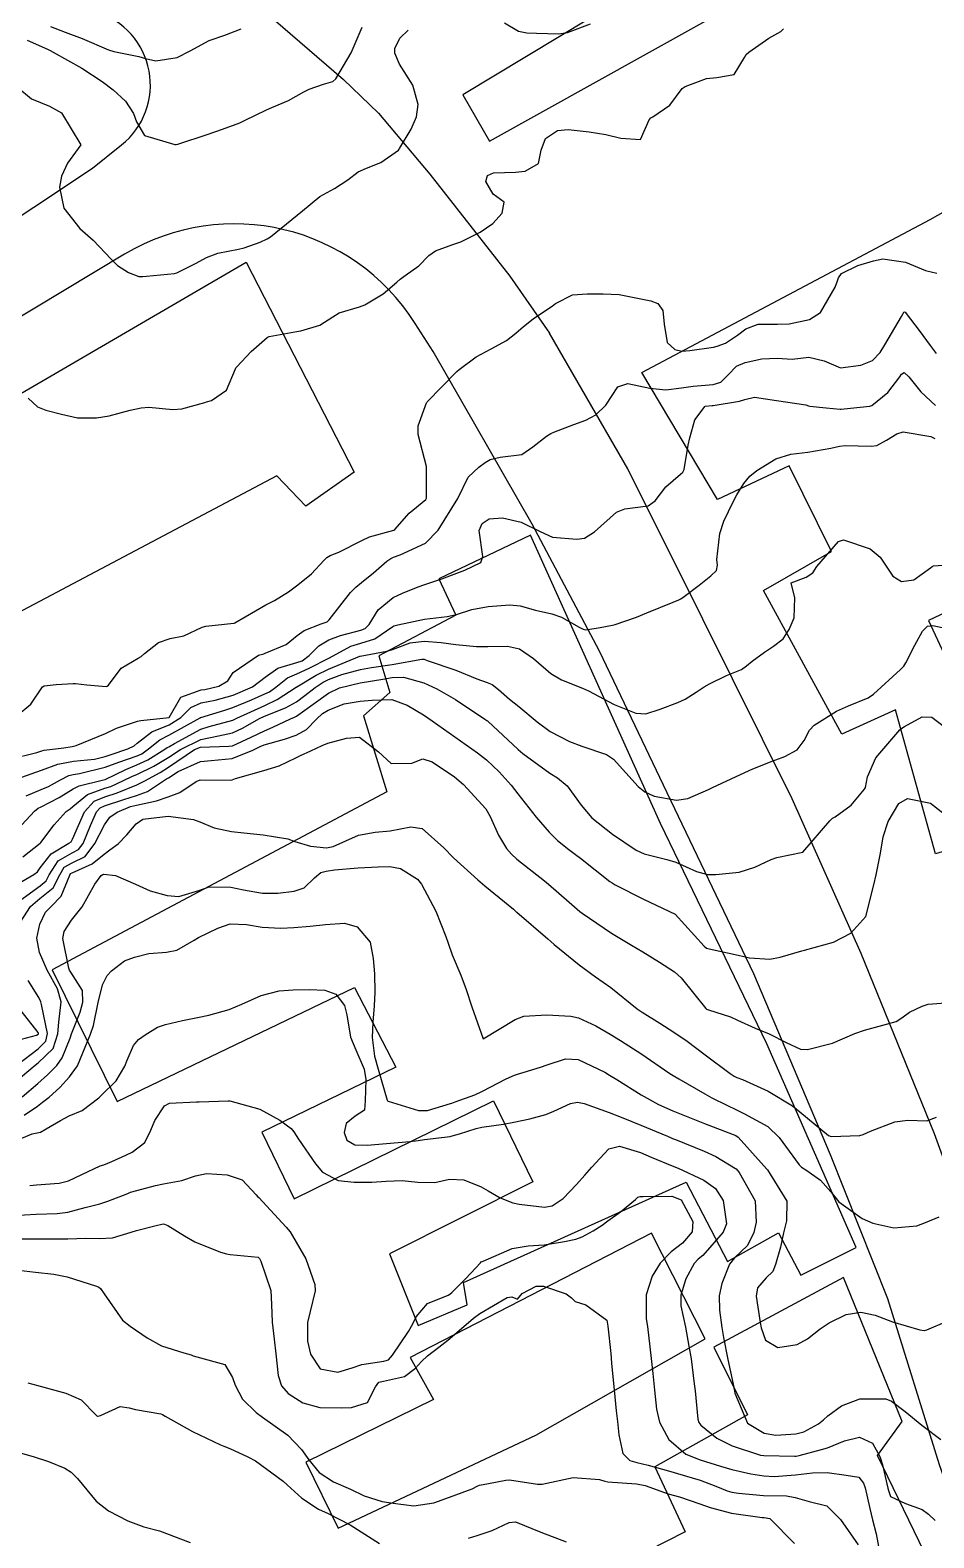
# Model space of a CAD drawing. Header units: metres. Extents: x 307586 to 320046, y 7427249 to 7434250.
# Drawn here: x 318796.5 to 318853.4, y 7429672.6 to 7429767.6 of the extents above; entities that cross this region are included whole.
import ezdxf

# ---------------------------------------------------------------- set-up
doc = ezdxf.new("R2010")
doc.units = ezdxf.units.M
doc.header["$MEASUREMENT"] = 0
for name, color, linetype in [('Curvas de Nivel 1m', 11, 'Continuous'), ('Curvas de Nivel 5m', 15, 'Continuous'), ('Edificações', 30, 'Continuous'), ('Vias Primárias', 230, 'Continuous')]:
    doc.layers.add(name, color=color, linetype=linetype)

msp = doc.modelspace()

# ---------------------------------------------------------------- linework, layer by layer
at = {"layer": 'Curvas de Nivel 1m', "flags": 128}
for points, elevation in [([(318795.689, 7429763.97), (318796.538, 7429763.254), (318797.677, 7429762.792), (318798.441, 7429762.372), (318799.653, 7429760.36), (318798.802, 7429759.202), (318798.436, 7429758.372), (318798.303, 7429757.686), (318798.574, 7429756.37), (318799.584, 7429755.076), (318800.424, 7429754.351), (318801.561, 7429753.152), (318801.969, 7429752.746), (318802.643, 7429752.324), (318803.307, 7429752.07), (318803.55, 7429752.056), (318803.784, 7429752.074), (318805.553, 7429752.252), (318805.687, 7429752.288), (318806.921, 7429752.911), (318807.568, 7429753.252), (318808.286, 7429753.539), (318809.576, 7429753.789), (318809.94, 7429753.874), (318810.94, 7429754.226), (318811.377, 7429754.43), (318811.586, 7429754.567), (318813.603, 7429756.19), (318814.699, 7429757.092), (318815.617, 7429757.609), (318816.455, 7429758.158), (318817.115, 7429758.663), (318817.634, 7429758.884), (318818.536, 7429759.234), (318819.651, 7429760.025), (318819.694, 7429760.077), (318819.721, 7429760.119), (318820.444, 7429761.334), (318820.794, 7429762.109), (318820.892, 7429762.901), (318820.55, 7429764.112), (318819.716, 7429765.447), (318819.421, 7429766.123), (318819.431, 7429766.418), (318819.732, 7429767.064), (318820.271, 7429767.582)], 784), ([(318796.269, 7429766.942), (318797.548, 7429766.383), (318797.722, 7429766.291), (318797.91, 7429766.188), (318799.705, 7429765.186), (318800.995, 7429764.347), (318801.688, 7429763.816), (318802.455, 7429763.099), (318802.972, 7429762.321), (318803.16, 7429761.81), (318803.659, 7429760.934), (318805.571, 7429760.374), (318805.654, 7429760.379), (318805.762, 7429760.397), (318807.661, 7429761.026), (318808.576, 7429761.339), (318809.668, 7429761.742), (318810, 7429761.907), (318810.641, 7429762.23), (318811.337, 7429762.565), (318811.68, 7429762.715), (318812.734, 7429763.158), (318813.695, 7429763.688), (318814.027, 7429763.858), (318814.941, 7429764.178), (318815.53, 7429764.346), (318815.706, 7429764.503), (318816.667, 7429766.156), (318817.367, 7429767.774)], 783), ([(318797.737, 7429767.806), (318798.655, 7429767.45), (318799.73, 7429767.051), (318801.403, 7429766.343), (318801.721, 7429766.236), (318803.311, 7429765.91), (318803.718, 7429765.79), (318804.367, 7429765.653), (318805.719, 7429765.86), (318806.541, 7429766.278), (318807.73, 7429766.921), (318808.714, 7429767.269), (318809.737, 7429767.668)], 782), ([(318826.327, 7429768.041), (318827.221, 7429767.511), (318827.737, 7429767.418), (318828.353, 7429767.397), (318829.736, 7429767.351), (318830.298, 7429767.433), (318831.743, 7429767.98)], 784), ([(318795.64, 7429724.404), (318796.493, 7429725.122), (318797.241, 7429726.225), (318797.339, 7429726.281), (318798.1, 7429726.371), (318799.17, 7429726.435), (318799.244, 7429726.436), (318799.32, 7429726.435), (318800.021, 7429726.348), (318801.242, 7429726.243), (318801.311, 7429726.26), (318801.384, 7429726.329), (318802.188, 7429727.386), (318803.26, 7429728.017), (318803.449, 7429728.12), (318803.662, 7429728.306), (318804.552, 7429729.019), (318805.278, 7429729.268), (318806.127, 7429729.431), (318807.288, 7429729.965), (318807.516, 7429730.032), (318809.293, 7429730.219), (318809.309, 7429730.223), (318809.342, 7429730.239), (318811.305, 7429731.38), (318811.849, 7429731.663), (318812.718, 7429732.196), (318813.054, 7429732.457), (318813.32, 7429732.633), (318814.171, 7429733.34), (318814.948, 7429734.174), (318815.143, 7429734.373), (318815.346, 7429734.488), (318815.892, 7429734.706), (318817.356, 7429735.444), (318817.838, 7429735.655), (318819.363, 7429736.083), (318819.431, 7429736.119), (318820.319, 7429737.165), (318821.382, 7429738.007), (318821.422, 7429738.099), (318821.413, 7429740.1), (318820.884, 7429742.105), (318820.886, 7429742.66), (318821.414, 7429744.1), (318821.43, 7429744.134), (318821.464, 7429744.175), (318823.335, 7429746.072), (318823.484, 7429746.212), (318824.549, 7429747.003), (318825.497, 7429747.496), (318826.451, 7429748.036), (318827.036, 7429748.501), (318827.516, 7429748.913), (318828.143, 7429749.395), (318829.033, 7429750.005), (318829.336, 7429750.201), (318829.536, 7429750.357), (318830.618, 7429750.914), (318831.543, 7429750.971), (318832.551, 7429750.972), (318833.543, 7429750.922), (318834.804, 7429750.673), (318835.539, 7429750.532), (318835.976, 7429750.362), (318836.297, 7429749.919), (318836.376, 7429749.061), (318836.566, 7429747.914), (318837.055, 7429747.463), (318837.498, 7429747.366), (318837.996, 7429747.397), (318839.5, 7429747.608), (318839.711, 7429747.667), (318840.243, 7429747.873), (318841.008, 7429748.368), (318841.517, 7429748.774), (318842.301, 7429749.068), (318843.521, 7429749.066), (318844.261, 7429749.083), (318845.526, 7429749.363), (318846.219, 7429749.8), (318847.162, 7429751.398), (318847.29, 7429751.784), (318847.354, 7429751.985), (318847.56, 7429752.256), (318848.587, 7429752.751), (318849.572, 7429753.057), (318850.16, 7429753.169), (318851.571, 7429752.973), (318852.846, 7429752.438), (318853.561, 7429752.267)], 786), ([(318795.185, 7429721.656), (318796.886, 7429722.081), (318797.191, 7429722.185), (318797.347, 7429722.223), (318798.582, 7429722.366), (318799.105, 7429722.45), (318799.194, 7429722.48), (318799.367, 7429722.53), (318801.202, 7429723.277), (318801.906, 7429723.623), (318803.21, 7429724.055), (318803.426, 7429724.093), (318805.213, 7429724.29), (318805.949, 7429725.563), (318807.239, 7429726.02), (318807.449, 7429726.05), (318808.346, 7429726.249), (318808.901, 7429726.589), (318809.252, 7429727.128), (318810.831, 7429728.216), (318811.172, 7429728.303), (318811.265, 7429728.331), (318812.581, 7429728.89), (318813.282, 7429729.44), (318813.714, 7429729.758), (318814.788, 7429730.175), (318815.161, 7429730.305), (318815.295, 7429730.428), (318816.64, 7429732.15), (318816.967, 7429732.497), (318817.323, 7429732.783), (318818.076, 7429733.388), (318818.922, 7429734.124), (318819.171, 7429734.296), (318819.346, 7429734.379), (318819.765, 7429734.534), (318821.355, 7429735.263), (318822.158, 7429736.088), (318823.383, 7429738.07), (318824.045, 7429739.422), (318824.704, 7429740.057), (318825.118, 7429740.351), (318825.418, 7429740.532), (318826.054, 7429740.675), (318827.421, 7429740.855), (318828.104, 7429741.335), (318828.966, 7429742.005), (318829.257, 7429742.18), (318829.437, 7429742.267), (318830.698, 7429742.734), (318831.448, 7429743.017), (318832.072, 7429743.352), (318832.719, 7429743.961), (318833.474, 7429745.105), (318834.097, 7429745.323), (318835.474, 7429745.026), (318836.48, 7429744.922), (318837.474, 7429745.058), (318838.214, 7429745.154), (318839.477, 7429745.261), (318839.947, 7429745.407), (318840.414, 7429745.871), (318840.943, 7429746.411), (318841.491, 7429746.646), (318842.534, 7429746.885), (318843.494, 7429746.92), (318844.452, 7429746.861), (318845.495, 7429746.976), (318846.456, 7429746.755), (318847.491, 7429746.316), (318848.774, 7429746.487), (318849.498, 7429746.776), (318849.982, 7429747.279), (318850.271, 7429747.752), (318851.337, 7429749.548), (318851.429, 7429749.741), (318851.468, 7429749.806), (318851.534, 7429749.83), (318851.589, 7429749.795), (318851.629, 7429749.739), (318852.447, 7429748.651), (318853.126, 7429747.716), (318853.506, 7429747.216)], 787), ([(318795.583, 7429720.404), (318797.179, 7429720.962), (318798.198, 7429721.355), (318799.185, 7429721.542), (318800.516, 7429721.669), (318801.188, 7429721.824), (318801.569, 7429721.946), (318802.61, 7429722.316), (318803.007, 7429722.5), (318803.197, 7429722.675), (318804.123, 7429723.382), (318805.208, 7429723.82), (318805.955, 7429724.279), (318806.571, 7429724.921), (318807.227, 7429725.2), (318808.101, 7429725.384), (318809.237, 7429725.693), (318810.458, 7429726.222), (318811.249, 7429726.832), (318812.066, 7429727.391), (318813.258, 7429727.742), (318813.585, 7429727.861), (318814.027, 7429728.182), (318814.643, 7429728.806), (318815.278, 7429729.175), (318815.996, 7429729.446), (318817.288, 7429729.794), (318817.546, 7429729.881), (318817.809, 7429730.135), (318818.367, 7429731.064), (318819.31, 7429731.836), (318819.9, 7429732.111), (318820.896, 7429732.519), (318821.321, 7429732.661), (318822.386, 7429733.021), (318823.333, 7429733.383), (318823.831, 7429733.569), (318824.835, 7429734.055), (318824.975, 7429734.425), (318824.743, 7429736.056), (318824.921, 7429736.501), (318825.37, 7429736.801), (318826.194, 7429736.86), (318827.369, 7429736.587), (318828.571, 7429736.008), (318829.359, 7429735.651), (318830.881, 7429735.508), (318831.359, 7429735.586), (318832.005, 7429735.97), (318833.375, 7429737.208), (318833.9, 7429737.423), (318835.38, 7429737.618), (318835.809, 7429737.924), (318836.496, 7429738.814), (318837.408, 7429739.602), (318837.565, 7429739.744), (318837.644, 7429739.898), (318837.893, 7429741.43), (318838.007, 7429741.894), (318838.314, 7429743.027), (318838.975, 7429743.885), (318839.401, 7429743.943), (318839.464, 7429743.945), (318841.121, 7429744.209), (318841.468, 7429744.324), (318842.076, 7429744.458), (318843.467, 7429744.255), (318845.302, 7429743.974), (318845.464, 7429743.92), (318845.553, 7429743.897), (318846.59, 7429743.793), (318847.462, 7429743.715), (318847.527, 7429743.714), (318848.113, 7429743.774), (318849.327, 7429743.899), (318849.465, 7429743.946), (318850.468, 7429744.755), (318851.225, 7429745.743), (318851.323, 7429745.904), (318851.487, 7429746.011), (318851.792, 7429745.735), (318852.543, 7429744.793), (318853.465, 7429743.932)], 788), ([(318796.2, 7429719.352), (318797.163, 7429719.745), (318797.606, 7429719.935), (318798.374, 7429720.368), (318798.901, 7429720.638), (318799.176, 7429720.699), (318799.574, 7429720.751), (318801.181, 7429721.166), (318802.038, 7429721.468), (318803.188, 7429721.863), (318803.499, 7429721.998), (318803.914, 7429722.303), (318804.62, 7429722.874), (318805.202, 7429723.181), (318807.173, 7429724.261), (318807.194, 7429724.28), (318807.213, 7429724.286), (318808.722, 7429724.751), (318809.23, 7429724.915), (318810.403, 7429725.39), (318811.238, 7429725.767), (318811.537, 7429725.91), (318811.932, 7429726.203), (318812.67, 7429726.775), (318813.251, 7429727.042), (318814.037, 7429727.4), (318815.261, 7429728.015), (318815.545, 7429728.166), (318816.649, 7429728.773), (318817.275, 7429728.966), (318818.163, 7429729.248), (318819.291, 7429730.021), (318819.356, 7429730.055), (318819.612, 7429730.115), (318821.297, 7429730.479), (318822.729, 7429730.645), (318823.3, 7429730.775), (318824.271, 7429731.092), (318825.305, 7429731.276), (318826.663, 7429731.386), (318827.306, 7429731.313), (318828.273, 7429731.041), (318829.301, 7429730.809), (318829.917, 7429730.608), (318831.038, 7429729.974), (318831.291, 7429729.84), (318831.447, 7429729.812), (318832.358, 7429729.959), (318833.139, 7429730.107), (318833.295, 7429730.147), (318834.635, 7429730.601), (318835.302, 7429730.869), (318836.949, 7429731.545), (318837.311, 7429731.706), (318837.442, 7429731.768), (318837.648, 7429731.897), (318838.595, 7429732.616), (318839.333, 7429733.202), (318839.678, 7429733.534), (318839.74, 7429733.874), (318839.704, 7429734.233), (318839.884, 7429735.872), (318840.151, 7429736.652), (318840.73, 7429737.867), (318840.954, 7429738.3), (318841.4, 7429739.031), (318841.776, 7429739.486), (318842.224, 7429739.848), (318843.42, 7429740.58), (318844.37, 7429740.874), (318845.425, 7429740.992), (318846.889, 7429741.249), (318847.429, 7429741.379), (318847.783, 7429741.423), (318849.429, 7429741.385), (318849.767, 7429741.419), (318850.383, 7429741.75), (318851.033, 7429742.151), (318851.441, 7429742.287), (318853.167, 7429741.984), (318853.435, 7429741.851)], 789), ([(318795.997, 7429715.509), (318797.092, 7429716.38), (318797.123, 7429716.407), (318797.974, 7429717.532), (318798.725, 7429718.364), (318798.971, 7429718.536), (318799.148, 7429718.68), (318800.071, 7429719.434), (318801.165, 7429719.829), (318801.546, 7429719.947), (318802.348, 7429720.318), (318802.903, 7429720.585), (318803.177, 7429720.703), (318804.254, 7429721.228), (318805.188, 7429721.789), (318805.921, 7429722.279), (318807.199, 7429722.895), (318808.321, 7429723.129), (318809.209, 7429723.324), (318809.836, 7429723.609), (318810.892, 7429724.215), (318811.225, 7429724.37), (318812.536, 7429724.891), (318813.234, 7429725.279), (318813.755, 7429725.667), (318814.403, 7429726.178), (318814.904, 7429726.515), (318815.248, 7429726.684), (318816.096, 7429727.002), (318817.255, 7429727.309), (318817.958, 7429727.431), (318819.258, 7429727.632), (318821.133, 7429727.964), (318821.262, 7429727.958), (318821.465, 7429727.884), (318823.255, 7429727.264), (318824.594, 7429726.712), (318825.247, 7429726.492), (318825.562, 7429726.362), (318825.961, 7429726.039), (318826.654, 7429725.446), (318827.233, 7429724.979), (318828.393, 7429724.008), (318829.214, 7429723.401), (318830.416, 7429722.771), (318831.201, 7429722.485), (318832.743, 7429721.955), (318833.19, 7429721.66), (318834.756, 7429719.934), (318835.168, 7429719.598), (318835.746, 7429719.34), (318837.161, 7429719.081), (318837.866, 7429719.189), (318839.171, 7429719.76), (318839.251, 7429719.799), (318839.426, 7429719.876), (318841.181, 7429720.7), (318841.976, 7429721.051), (318843.19, 7429721.537), (318843.406, 7429721.612), (318843.991, 7429721.822), (318844.767, 7429722.246), (318845.208, 7429722.828), (318845.54, 7429723.484), (318845.834, 7429723.801), (318847.232, 7429724.684), (318847.983, 7429725.025), (318849.24, 7429725.515), (318849.563, 7429725.755), (318851.267, 7429727.309), (318851.479, 7429727.518), (318851.607, 7429727.727), (318852.171, 7429728.834), (318852.657, 7429729.716), (318852.962, 7429730.048), (318853.297, 7429730.09), (318855.073, 7429729.692)], 791), ([(318795.083, 7429713.453), (318796.681, 7429714.386), (318796.918, 7429714.56), (318797.1, 7429714.823), (318797.788, 7429715.698), (318798.889, 7429716.362), (318799.038, 7429716.446), (318799.126, 7429716.623), (318799.877, 7429718.349), (318800.482, 7429719.011), (318801.157, 7429719.286), (318801.944, 7429719.54), (318803.169, 7429720.043), (318803.35, 7429720.128), (318803.684, 7429720.305), (318804.649, 7429720.825), (318805.182, 7429721.15), (318806.8, 7429722.266), (318807.194, 7429722.415), (318808.967, 7429722.47), (318809.197, 7429722.509), (318810.379, 7429723.049), (318811.212, 7429723.454), (318811.737, 7429723.683), (318812.851, 7429724.194), (318813.108, 7429724.307), (318813.225, 7429724.37), (318814.291, 7429725.121), (318815.239, 7429725.826), (318815.933, 7429726.16), (318817.246, 7429726.473), (318818.669, 7429726.706), (318819.25, 7429726.797), (318819.965, 7429726.824), (318821.247, 7429726.47), (318822.079, 7429726.082), (318823.236, 7429725.409), (318825.086, 7429724.19), (318825.223, 7429724.098), (318825.251, 7429724.077), (318825.284, 7429724.049), (318827.197, 7429722.266), (318827.482, 7429722.017), (318829.181, 7429720.783), (318829.663, 7429720.478), (318830.266, 7429719.984), (318831.155, 7429718.756), (318831.825, 7429717.963), (318833.133, 7429716.935), (318834.629, 7429715.935), (318835.121, 7429715.689), (318836.556, 7429715.347), (318837.116, 7429715.181), (318838.414, 7429714.583), (318839.108, 7429714.399), (318839.637, 7429714.401), (318841.11, 7429714.534), (318842.099, 7429714.854), (318843.118, 7429715.341), (318843.48, 7429715.466), (318845.123, 7429715.81), (318846.811, 7429717.785), (318846.991, 7429717.936), (318847.147, 7429718.024), (318848.164, 7429718.763), (318849.007, 7429719.762), (318849.055, 7429719.88), (318849.181, 7429720.556), (318849.714, 7429721.752), (318851.22, 7429723.516), (318851.34, 7429723.61), (318851.526, 7429723.727), (318852.622, 7429724.323), (318853.229, 7429724.304), (318854.027, 7429723.702)], 792), ([(318795.32, 7429712.406), (318797.086, 7429713.686), (318797.458, 7429714.007), (318797.657, 7429714.374), (318798.22, 7429715.256), (318799.114, 7429715.766), (318799.506, 7429715.965), (318799.797, 7429716.35), (318800.264, 7429717.473), (318800.634, 7429718.338), (318800.877, 7429718.604), (318801.149, 7429718.722), (318802.358, 7429719.115), (318803.159, 7429719.372), (318803.849, 7429719.617), (318804.858, 7429720.293), (318805.049, 7429720.416), (318805.175, 7429720.492), (318805.783, 7429720.885), (318807.185, 7429721.504), (318807.86, 7429721.58), (318809.187, 7429721.694), (318810.487, 7429722.221), (318810.951, 7429722.459), (318811.198, 7429722.556), (318812.471, 7429722.93), (318813.208, 7429723.177), (318813.869, 7429723.528), (318814.497, 7429724.177), (318814.872, 7429724.528), (318815.229, 7429724.756), (318816.231, 7429725.153), (318817.235, 7429725.313), (318818, 7429725.368), (318819.236, 7429725.415), (318820.197, 7429725.07), (318821.226, 7429724.446), (318821.785, 7429724.084), (318823.208, 7429723.075), (318824.629, 7429722.056), (318825.189, 7429721.618), (318826.003, 7429720.859), (318826.74, 7429720.027), (318827.165, 7429719.479), (318828.314, 7429718.008), (318829.133, 7429717.056), (318829.664, 7429716.528), (318830.374, 7429715.981), (318830.81, 7429715.665), (318831.118, 7429715.429), (318832.972, 7429713.951), (318833.102, 7429713.863), (318833.295, 7429713.753), (318835.086, 7429712.833), (318837.073, 7429711.9), (318838.897, 7429709.882), (318839.051, 7429709.766), (318839.223, 7429709.704), (318841.045, 7429709.31), (318841.748, 7429709.137), (318843.041, 7429709.06), (318843.687, 7429709.18), (318845.05, 7429709.588), (318845.219, 7429709.639), (318845.824, 7429709.798), (318847.056, 7429710.134), (318848.137, 7429710.694), (318849.073, 7429711.76), (318849.583, 7429713.753), (318849.741, 7429714.383), (318850.009, 7429715.747), (318850.173, 7429716.779), (318850.484, 7429717.74), (318851.164, 7429718.861), (318851.701, 7429719.191), (318853.165, 7429718.893), (318854.689, 7429717.695)], 793), ([(318795.444, 7429710.792), (318796.482, 7429712.389), (318797.078, 7429712.88), (318797.911, 7429713.546), (318798.324, 7429714.368), (318798.611, 7429714.854), (318799.104, 7429715.127), (318799.919, 7429715.539), (318800.539, 7429716.339), (318801.135, 7429717.515), (318801.467, 7429717.999), (318801.93, 7429718.322), (318802.78, 7429718.682), (318803.15, 7429718.771), (318804.413, 7429719.038), (318805.158, 7429719.281), (318805.876, 7429719.566), (318806.912, 7429720.264), (318807.174, 7429720.354), (318809.067, 7429720.348), (318809.174, 7429720.368), (318809.386, 7429720.448), (318811.18, 7429720.95), (318812.134, 7429721.25), (318813.188, 7429721.745), (318813.48, 7429721.897), (318814.143, 7429722.18), (318814.858, 7429722.513), (318815.2, 7429722.662), (318816.37, 7429722.988), (318817.206, 7429723.038), (318818.405, 7429722.128), (318819.186, 7429721.38), (318820.499, 7429721.414), (318821.189, 7429721.679), (318821.774, 7429721.497), (318823.178, 7429720.542), (318823.754, 7429720.064), (318825.15, 7429718.522), (318825.429, 7429718.046), (318825.96, 7429716.866), (318826.457, 7429716.03), (318826.766, 7429715.672), (318827.116, 7429715.362), (318828.846, 7429714.003), (318829.1, 7429713.793), (318830.406, 7429712.657), (318831.074, 7429712.074), (318831.212, 7429711.969), (318833.06, 7429710.708), (318834.329, 7429709.937), (318835.047, 7429709.515), (318836.082, 7429708.87), (318837.028, 7429708.262), (318837.459, 7429707.896), (318839.004, 7429705.955), (318839.044, 7429705.92), (318839.18, 7429705.877), (318840.564, 7429705.422), (318840.997, 7429705.224), (318842.108, 7429704.722), (318842.988, 7429704.35), (318844.074, 7429703.819), (318844.977, 7429703.404), (318845.41, 7429703.37), (318846.983, 7429703.78), (318848.384, 7429704.371), (318848.991, 7429704.599), (318850.157, 7429704.905), (318850.997, 7429705.133), (318851.352, 7429705.374), (318851.841, 7429705.722), (318852.621, 7429706.102), (318853.011, 7429706.221), (318854.365, 7429706.344)], 794), ([(318795.955, 7429700.395), (318796.942, 7429701.242), (318797.549, 7429701.772), (318798.135, 7429702.368), (318798.467, 7429702.856), (318798.97, 7429704.086), (318799.067, 7429704.359), (318799.611, 7429705.733), (318799.773, 7429706.348), (318799.756, 7429707.095), (318799.022, 7429708.244), (318798.942, 7429708.361), (318798.887, 7429708.499), (318798.518, 7429710.365), (318798.606, 7429710.816), (318799.064, 7429711.513), (318799.745, 7429712.35), (318800.54, 7429713.791), (318800.933, 7429714.332), (318801.026, 7429714.399), (318801.094, 7429714.426), (318801.839, 7429714.323), (318803.088, 7429713.779), (318804.021, 7429713.363), (318805.081, 7429713.071), (318805.814, 7429713.012), (318807.084, 7429713.397), (318807.727, 7429713.613), (318809.093, 7429713.598), (318809.898, 7429713.421), (318811.088, 7429713.214), (318812.065, 7429713.224), (318813.09, 7429713.35), (318813.72, 7429713.558), (318814.364, 7429714.177), (318814.763, 7429714.516), (318815.107, 7429714.604), (318815.626, 7429714.68), (318817.11, 7429714.825), (318818.367, 7429714.871), (318819.111, 7429714.903), (318819.783, 7429714.784), (318820.842, 7429714.094), (318821.098, 7429713.78), (318822.013, 7429712.081), (318822.633, 7429710.498), (318822.774, 7429710.073), (318823.042, 7429709.343), (318823.587, 7429708.064), (318823.915, 7429707.16), (318824.28, 7429706.057), (318824.983, 7429704.05), (318826.995, 7429705.264), (318827.547, 7429705.465), (318828.998, 7429705.553), (318830.502, 7429705.482), (318830.997, 7429705.376), (318832.085, 7429704.866), (318832.987, 7429704.335), (318833.634, 7429703.943), (318834.97, 7429703.086), (318836.68, 7429701.904), (318836.848, 7429701.798), (318836.951, 7429701.733), (318837.318, 7429701.527), (318838.94, 7429700.572), (318839.385, 7429700.321), (318840.323, 7429699.859), (318840.929, 7429699.571), (318841.444, 7429699.326), (318842.913, 7429698.52), (318843.625, 7429697.823), (318844.886, 7429696.11), (318845.036, 7429695.959), (318845.311, 7429695.804), (318846.231, 7429695.144), (318846.869, 7429694.403), (318847.392, 7429693.775), (318848.847, 7429692.726), (318849.53, 7429692.436), (318850.839, 7429692.141), (318852.297, 7429692.26), (318852.844, 7429692.481), (318853.708, 7429692.843)], 796), ([(318796.073, 7429699.235), (318796.924, 7429699.795), (318797.246, 7429700.059), (318797.648, 7429700.373), (318798.326, 7429700.979), (318798.946, 7429701.648), (318799.436, 7429702.353), (318799.776, 7429703.163), (318800.26, 7429704.341), (318800.442, 7429704.877), (318800.746, 7429706.334), (318801.014, 7429707.443), (318801.308, 7429708.039), (318801.585, 7429708.324), (318802.4, 7429708.949), (318803.036, 7429709.195), (318803.929, 7429709.412), (318805.041, 7429709.506), (318805.703, 7429709.621), (318806.778, 7429710.264), (318807.055, 7429710.424), (318808.283, 7429711.026), (318809.063, 7429711.293), (318810.082, 7429711.243), (318811.062, 7429711.076), (318812.238, 7429711.021), (318813.062, 7429711.066), (318814.096, 7429711.147), (318815.064, 7429711.246), (318816.249, 7429711.336), (318817.062, 7429711.09), (318817.862, 7429710.132), (318818.065, 7429709.102), (318818.148, 7429708.129), (318818.163, 7429706.977), (318818.114, 7429706.129), (318818.034, 7429705.088), (318817.991, 7429704.13), (318818.147, 7429702.946), (318818.366, 7429702.126), (318818.934, 7429700.18), (318818.954, 7429700.14), (318818.996, 7429700.119), (318820.924, 7429699.524), (318821.486, 7429699.523), (318822.931, 7429699.965), (318823.008, 7429699.993), (318823.233, 7429700.067), (318824.466, 7429700.526), (318824.94, 7429700.745), (318826.437, 7429701.517), (318826.95, 7429701.754), (318827.144, 7429701.825), (318827.778, 7429702.012), (318828.67, 7429702.29), (318828.959, 7429702.393), (318830.165, 7429702.782), (318830.964, 7429702.741), (318832.642, 7429701.953), (318832.951, 7429701.766), (318833.403, 7429701.491), (318834.939, 7429700.525), (318835.31, 7429700.298), (318836.037, 7429699.913), (318836.927, 7429699.519), (318837.563, 7429699.254), (318838.915, 7429698.714), (318840.729, 7429698.029), (318840.905, 7429697.956), (318841.051, 7429697.849), (318842.491, 7429696.23), (318842.841, 7429695.83), (318842.882, 7429695.784), (318844.101, 7429693.818), (318844.086, 7429692.576), (318843.903, 7429691.819), (318843.72, 7429690.925), (318843.398, 7429689.824), (318843.233, 7429689.4), (318842.8, 7429688.998), (318842.271, 7429688.355), (318842.175, 7429687.836), (318842.423, 7429686.177), (318842.493, 7429685.833), (318842.755, 7429685.068), (318843.532, 7429684.6), (318844.753, 7429684.788), (318845.4, 7429685.15), (318846.213, 7429685.786), (318846.767, 7429686.156), (318847.85, 7429686.691), (318848.774, 7429686.83), (318849.663, 7429686.638), (318850.768, 7429686.23), (318852.492, 7429685.713), (318852.763, 7429685.67), (318852.928, 7429685.708), (318854.206, 7429686.254)], 797), ([(318795.641, 7429702.4), (318796.963, 7429703.421), (318797.447, 7429703.896), (318797.553, 7429704.374), (318797.17, 7429706.208), (318797.125, 7429706.379), (318797.006, 7429706.639), (318796.337, 7429707.711)], 794), ([(318794.892, 7429697.342), (318796.579, 7429698.064), (318796.9, 7429698.118), (318797.113, 7429698.166), (318797.464, 7429698.374), (318798.376, 7429698.9), (318798.915, 7429699.188), (318799.729, 7429699.54), (318800.782, 7429700.332), (318800.934, 7429700.476), (318801.871, 7429701.393), (318802.428, 7429702.315), (318802.576, 7429702.695), (318802.966, 7429703.622), (318803.277, 7429704), (318803.697, 7429704.303), (318804.488, 7429704.788), (318804.983, 7429704.958), (318806.051, 7429705.21), (318806.99, 7429705.398), (318807.705, 7429705.54), (318808.998, 7429705.895), (318809.783, 7429706.228), (318811.009, 7429706.773), (318812.146, 7429707.064), (318813.012, 7429707.139), (318814.038, 7429707.155), (318815.012, 7429707.118), (318815.716, 7429706.865), (318816.249, 7429706.151), (318816.408, 7429705.559), (318816.632, 7429704.145), (318816.971, 7429703.354), (318817.493, 7429702.135), (318817.604, 7429701.476), (318817.554, 7429700.134), (318817.507, 7429699.551), (318816.918, 7429699.174), (318816.355, 7429698.704), (318816.243, 7429698.15), (318816.404, 7429697.653), (318816.895, 7429697.371), (318817.679, 7429697.349), (318818.896, 7429697.443), (318820.371, 7429697.572), (318820.898, 7429697.638), (318821.287, 7429697.698), (318822.901, 7429697.899), (318823.044, 7429697.926), (318823.486, 7429698.064), (318824.555, 7429698.406), (318824.909, 7429698.479), (318826.263, 7429698.679), (318826.915, 7429698.796), (318827.93, 7429698.998), (318828.922, 7429699.275), (318829.437, 7429699.48), (318830.484, 7429699.977), (318830.934, 7429700.06), (318831.355, 7429699.966), (318832.925, 7429699.404), (318833.788, 7429699.073), (318834.913, 7429698.606), (318836.593, 7429697.905), (318836.816, 7429697.815), (318836.902, 7429697.778), (318837.102, 7429697.697), (318838.894, 7429696.973), (318839.646, 7429696.624), (318840.883, 7429695.884), (318840.919, 7429695.85), (318841.104, 7429695.625), (318842.112, 7429693.838), (318842.173, 7429692.507), (318842.026, 7429691.838), (318841.632, 7429691.035), (318840.817, 7429690.241), (318840.499, 7429689.855), (318840.016, 7429688.64), (318839.838, 7429687.864), (318839.867, 7429686.956), (318840.017, 7429685.861), (318840.122, 7429685.225), (318840.401, 7429683.855), (318840.72, 7429682.289), (318840.815, 7429681.849), (318840.837, 7429681.724), (318841.633, 7429679.841), (318842.683, 7429679.202), (318843.415, 7429679.086), (318844.683, 7429679.168), (318845.187, 7429679.293), (318846.099, 7429679.786), (318846.424, 7429680.055), (318846.698, 7429680.296), (318847.557, 7429680.919), (318848.709, 7429681.372), (318850.346, 7429681.372), (318850.708, 7429681.231), (318851.554, 7429680.574), (318852.608, 7429679.711), (318852.692, 7429679.639), (318853.801, 7429678.815)], 798), ([(318794.967, 7429703.773), (318796.856, 7429704.266), (318796.973, 7429704.344), (318796.992, 7429704.361), (318796.995, 7429704.38), (318796.974, 7429704.442), (318795.438, 7429706.403)], 793), ([(318796.44, 7429694.805), (318796.86, 7429694.856), (318798.277, 7429694.951), (318798.864, 7429695.098), (318799.722, 7429695.495), (318800.879, 7429696.036), (318801.09, 7429696.117), (318801.609, 7429696.323), (318802.48, 7429696.721), (318802.889, 7429696.914), (318803.672, 7429697.526), (318804.065, 7429698.298), (318804.302, 7429698.906), (318804.926, 7429699.822), (318805.23, 7429699.984), (318806.93, 7429700.072), (318807.108, 7429700.081), (318808.931, 7429700.144), (318809.029, 7429700.141), (318810.924, 7429699.611), (318812.183, 7429698.928), (318812.906, 7429698.4), (318813.07, 7429698.188), (318813.349, 7429697.735), (318814.422, 7429696.175), (318814.878, 7429695.651), (318815.847, 7429695.129), (318816.872, 7429695.019), (318817.977, 7429695.024), (318818.872, 7429695.074), (318819.886, 7429695.118), (318820.872, 7429695.011), (318821.947, 7429695.004), (318822.874, 7429695.216), (318823.77, 7429695.165), (318824.87, 7429694.723), (318825.303, 7429694.479), (318826.05, 7429694.032), (318826.858, 7429693.714), (318827.247, 7429693.626), (318828.854, 7429693.433), (318829.331, 7429693.518), (318830.024, 7429693.983), (318830.872, 7429694.86), (318831.39, 7429695.453), (318831.837, 7429695.96), (318832.327, 7429696.517), (318832.895, 7429697.126), (318833.565, 7429697.275), (318834.892, 7429696.878), (318835.57, 7429696.6), (318836.884, 7429696.056), (318837.257, 7429695.896), (318838.875, 7429695.133), (318839.625, 7429694.623), (318840.109, 7429693.861), (318840.3, 7429692.399), (318840.101, 7429691.861), (318838.818, 7429690.404), (318838.534, 7429690.165), (318838.266, 7429689.885), (318837.757, 7429688.931), (318837.437, 7429687.893), (318837.44, 7429687.229), (318837.719, 7429685.89), (318837.946, 7429684.693), (318838.076, 7429683.887), (318838.28, 7429682.324), (318838.326, 7429681.884), (318838.495, 7429680.082), (318838.558, 7429679.881), (318838.69, 7429679.706), (318839.697, 7429678.883), (318840.671, 7429678.402), (318842.458, 7429677.832), (318842.663, 7429677.8), (318844.611, 7429677.75), (318844.662, 7429677.754), (318844.704, 7429677.758), (318844.875, 7429677.798), (318846.284, 7429678.169), (318846.671, 7429678.292), (318847.73, 7429678.717), (318848.681, 7429678.966), (318849.511, 7429678.583), (318849.966, 7429677.74), (318850.125, 7429677.206), (318850.472, 7429675.733), (318850.502, 7429675.593), (318850.638, 7429675.209), (318851.581, 7429674.773), (318852.63, 7429674.401), (318853.028, 7429674.105), (318853.442, 7429673.698)], 799), ([(318795.887, 7429691.457), (318796.824, 7429691.453), (318797.755, 7429691.44), (318798.824, 7429691.457), (318799.975, 7429691.493), (318800.824, 7429691.468), (318801.642, 7429691.505), (318802.829, 7429691.872), (318803.154, 7429691.982), (318804.388, 7429692.294), (318804.751, 7429692.373), (318804.834, 7429692.385), (318804.924, 7429692.378), (318805.136, 7429692.285), (318806.188, 7429691.631), (318806.823, 7429691.25), (318808.449, 7429690.612), (318808.816, 7429690.507), (318809.05, 7429690.471), (318810.814, 7429690.288), (318810.895, 7429690.209), (318810.986, 7429690.032), (318811.616, 7429688.202), (318811.658, 7429687.317), (318811.695, 7429686.201), (318811.825, 7429685.127), (318811.926, 7429684.198), (318812.085, 7429682.83), (318812.287, 7429682.194), (318812.708, 7429681.703), (318813.635, 7429681.109), (318814.7, 7429680.832), (318816.053, 7429680.793), (318816.7, 7429680.814), (318817.696, 7429681.137), (318818.196, 7429682.125), (318818.426, 7429682.414), (318818.718, 7429682.484), (318820.042, 7429682.781), (318820.731, 7429683.302), (318821.1, 7429683.724), (318821.481, 7429684.083), (318822.196, 7429684.628), (318822.753, 7429685.07), (318823.906, 7429686.059), (318824.379, 7429686.442), (318824.77, 7429686.739), (318826.505, 7429687.749), (318826.781, 7429687.796), (318827.157, 7429687.638), (318827.433, 7429688.014), (318828.323, 7429688.472), (318828.79, 7429688.477), (318830.207, 7429687.979), (318830.543, 7429687.736), (318830.778, 7429687.501), (318831.452, 7429687.287), (318832.767, 7429686.322), (318832.841, 7429685.949), (318833.017, 7429684.219), (318833.048, 7429683.945), (318833.077, 7429683.606), (318833.232, 7429681.942), (318833.365, 7429680.605), (318833.435, 7429679.939), (318833.519, 7429679.099), (318833.785, 7429677.933), (318834.219, 7429677.487), (318834.657, 7429677.353), (318835.367, 7429677.202), (318836.652, 7429676.83), (318838.143, 7429676.39), (318838.647, 7429676.244), (318838.919, 7429676.15), (318839.646, 7429675.865), (318840.358, 7429675.572), (318840.639, 7429675.492), (318841.063, 7429675.422), (318842.637, 7429675.276), (318844.085, 7429675.256), (318844.637, 7429675.161), (318845.52, 7429674.906), (318846.631, 7429674.636), (318847.493, 7429673.771), (318848.599, 7429672.178)], 801), ([(318795.718, 7429689.478), (318796.797, 7429689.347), (318797.944, 7429689.22), (318798.793, 7429689.06), (318800.644, 7429688.473), (318800.784, 7429688.414), (318800.88, 7429688.329), (318801.122, 7429687.984), (318802.284, 7429686.315), (318802.757, 7429685.937), (318803.835, 7429685.211), (318804.739, 7429684.709), (318806.136, 7429684.269), (318806.604, 7429684.135), (318806.731, 7429684.085), (318806.963, 7429684.026), (318808.726, 7429683.533), (318809.206, 7429682.721), (318809.361, 7429682.23), (318809.839, 7429681.358), (318810.696, 7429680.5), (318811.1, 7429680.206), (318812.676, 7429679.072), (318813.548, 7429678.177), (318814.011, 7429677.524), (318814.649, 7429676.73), (318815.555, 7429676.151), (318816.638, 7429675.671), (318817.497, 7429675.269), (318818.631, 7429674.904), (318819.317, 7429674.797), (318820.628, 7429674.634), (318821.879, 7429674.828), (318822.633, 7429675.093), (318824.297, 7429675.703), (318824.641, 7429675.887), (318824.754, 7429675.927), (318825.331, 7429676.033), (318826.411, 7429676.256), (318826.645, 7429676.267), (318828.41, 7429676.002), (318828.643, 7429675.988), (318828.705, 7429675.999), (318830.647, 7429676.41), (318832.308, 7429676.292), (318832.645, 7429676.182), (318832.844, 7429676.146), (318834.644, 7429676.022), (318835.193, 7429675.914), (318836.638, 7429675.396), (318837.342, 7429675.187), (318838.632, 7429674.762), (318839.282, 7429674.523), (318840.626, 7429674.165), (318842.553, 7429673.901), (318842.624, 7429673.9), (318842.687, 7429673.892), (318843.04, 7429673.824), (318844.6, 7429672.265)], 802), ([(318796.306, 7429682.386), (318796.632, 7429682.301), (318796.712, 7429682.277), (318796.867, 7429682.223), (318798.707, 7429681.736), (318799.665, 7429681.308), (318800.622, 7429680.331), (318800.665, 7429680.303), (318800.692, 7429680.288), (318800.747, 7429680.274), (318800.893, 7429680.328), (318802.128, 7429680.886), (318802.698, 7429680.812), (318803.093, 7429680.702), (318804.694, 7429680.419), (318804.796, 7429680.381), (318804.961, 7429680.277), (318806.679, 7429679.311), (318808.443, 7429678.465), (318808.665, 7429678.381), (318809.029, 7429678.235), (318810.158, 7429677.717), (318810.655, 7429677.456), (318812.393, 7429676.192), (318812.641, 7429675.96), (318813.571, 7429675.114), (318814.626, 7429674.431), (318815.22, 7429674.154), (318816.612, 7429673.438), (318818.449, 7429672.268)], 803), ([(318794.797, 7429678.263), (318796.656, 7429677.738), (318797.607, 7429677.416), (318798.649, 7429676.995), (318799.047, 7429676.754), (318799.447, 7429676.348), (318800.622, 7429674.921), (318801.383, 7429674.322), (318802.607, 7429673.681), (318803.624, 7429673.315), (318804.601, 7429673.058), (318806.529, 7429672.326)], 804), ([(318824.061, 7429672.588), (318824.604, 7429672.761), (318825.554, 7429673.085), (318826.616, 7429673.584), (318827.02, 7429673.613), (318828.608, 7429672.977), (318830.208, 7429672.367)], 803)]:
    msp.add_lwpolyline(points, dxfattribs=dict(at, elevation=elevation))
at = {"layer": 'Curvas de Nivel 5m', "flags": 128}
for points, elevation in [([(318796.329, 7429744.397), (318796.914, 7429743.854), (318797.446, 7429743.647), (318798.429, 7429743.385), (318799.441, 7429743.164), (318800.633, 7429743.156), (318801.442, 7429743.289), (318802.761, 7429743.635), (318803.448, 7429743.8), (318803.926, 7429743.827), (318805.454, 7429743.69), (318806.007, 7429743.73), (318807.461, 7429744.127), (318807.56, 7429744.16), (318807.871, 7429744.256), (318808.82, 7429744.896), (318809.386, 7429746.241), (318809.419, 7429746.305), (318809.484, 7429746.376), (318810.385, 7429747.34), (318811.388, 7429748.221), (318811.455, 7429748.269), (318811.504, 7429748.293), (318813.133, 7429748.571), (318813.51, 7429748.64), (318814.698, 7429748.995), (318815.523, 7429749.529), (318815.924, 7429749.767), (318817.193, 7429750.145), (318817.534, 7429750.269), (318818.699, 7429750.97), (318819.549, 7429751.715), (318819.766, 7429751.902), (318820.081, 7429752.115), (318820.934, 7429752.735), (318821.572, 7429753.376), (318821.983, 7429753.688), (318823.076, 7429754.078), (318823.585, 7429754.25), (318824.792, 7429754.856), (318825.596, 7429755.4), (318826.191, 7429756.041), (318826.305, 7429756.735), (318825.615, 7429757.247), (318825.157, 7429758.055), (318825.264, 7429758.418), (318825.631, 7429758.582), (318827.032, 7429758.629), (318827.633, 7429758.696), (318828.47, 7429759.182), (318828.649, 7429760.01), (318828.913, 7429760.755), (318829.666, 7429761.264), (318830.338, 7429761.322), (318831.665, 7429761.169), (318832.711, 7429761.012), (318833.661, 7429760.77), (318834.904, 7429760.695), (318835.439, 7429761.932), (318835.548, 7429762.058), (318835.676, 7429762.121), (318836.742, 7429762.859), (318837.523, 7429763.903), (318837.704, 7429764.038), (318839.059, 7429764.537), (318839.71, 7429764.593), (318840.792, 7429764.79), (318841.433, 7429765.863), (318841.549, 7429766.038), (318841.726, 7429766.191), (318842.973, 7429767.079), (318843.74, 7429767.493), (318843.908, 7429767.661)], 785), ([(318795.125, 7429716.65), (318796.729, 7429718.386), (318796.961, 7429718.568), (318797.147, 7429718.661), (318798.286, 7429719.238), (318799.164, 7429719.79), (318799.548, 7429719.973), (318800.987, 7429720.333), (318801.173, 7429720.387), (318802.482, 7429721.015), (318803.183, 7429721.295), (318803.873, 7429721.616), (318804.95, 7429722.292), (318805.096, 7429722.388), (318805.194, 7429722.441), (318805.555, 7429722.643), (318807.206, 7429723.542), (318807.736, 7429723.726), (318809.221, 7429724.116), (318809.308, 7429724.153), (318809.468, 7429724.236), (318811.231, 7429725.043), (318812.014, 7429725.423), (318813.202, 7429726.19), (318813.226, 7429726.207), (318813.243, 7429726.217), (318814.477, 7429726.951), (318815.255, 7429727.335), (318817.23, 7429728.14), (318817.25, 7429728.153), (318818.927, 7429728.464), (318819.27, 7429728.577), (318820.388, 7429728.991), (318821.278, 7429729.096), (318822.346, 7429729.01), (318823.275, 7429728.89), (318824.564, 7429728.767), (318825.274, 7429728.762), (318826.523, 7429728.782), (318827.272, 7429728.615), (318828.155, 7429728.011), (318829.253, 7429727.051), (318829.914, 7429726.654), (318831.245, 7429726.138), (318831.611, 7429725.966), (318833.235, 7429725.109), (318834.606, 7429724.559), (318835.229, 7429724.524), (318836.132, 7429724.817), (318837.236, 7429725.232), (318837.698, 7429725.436), (318838.404, 7429725.888), (318838.907, 7429726.223), (318839.248, 7429726.404), (318840.314, 7429726.925), (318841.258, 7429727.313), (318841.573, 7429727.534), (318841.916, 7429727.843), (318842.703, 7429728.404), (318843.277, 7429728.769), (318843.877, 7429729.231), (318844.253, 7429729.82), (318844.565, 7429730.553), (318844.618, 7429731.817), (318844.386, 7429732.761), (318845.333, 7429733.122), (318845.751, 7429733.389), (318846.004, 7429733.8), (318847.359, 7429735.364), (318847.667, 7429735.47), (318849.354, 7429734.904), (318849.978, 7429734.379), (318850.404, 7429733.744), (318850.773, 7429733.177), (318851.33, 7429732.849), (318852.097, 7429732.957), (318853.149, 7429733.712), (318853.261, 7429733.794), (318853.344, 7429733.828), (318855.066, 7429733.973)], 790), ([(318794.937, 7429700.823), (318796.772, 7429702.383), (318796.954, 7429702.527), (318797.904, 7429703.431), (318798.21, 7429704.368), (318798.261, 7429705.09), (318798.412, 7429706.366), (318798.178, 7429707.201), (318797.527, 7429708.375), (318797.039, 7429709.478), (318796.874, 7429710.383), (318797.062, 7429711.268), (318797.421, 7429712.025), (318797.773, 7429712.373), (318798.414, 7429713.033), (318798.959, 7429714.361), (318799.006, 7429714.449), (318799.095, 7429714.499), (318800.369, 7429715.076), (318801.113, 7429715.669), (318801.485, 7429715.959), (318801.994, 7429716.321), (318802.545, 7429716.899), (318803.136, 7429717.584), (318803.564, 7429717.881), (318805.141, 7429718.08), (318806.739, 7429717.866), (318807.137, 7429717.714), (318808.047, 7429717.338), (318809.132, 7429717.112), (318809.918, 7429717.015), (318811.13, 7429716.886), (318812.686, 7429716.635), (318813.126, 7429716.485), (318814.109, 7429716.18), (318815.122, 7429716.081), (318815.551, 7429716.164), (318817.13, 7429716.865), (318818.191, 7429717.071), (318819.133, 7429717.155), (318820.439, 7429717.404), (318821.135, 7429717.3), (318822.501, 7429716.076), (318823.117, 7429715.44), (318824.648, 7429714.055), (318825.097, 7429713.685), (318826.891, 7429712.207), (318827.073, 7429712.055), (318827.111, 7429712.02), (318829.056, 7429710.343), (318829.24, 7429710.183), (318829.459, 7429709.994), (318831.034, 7429708.699), (318832.062, 7429707.96), (318833.016, 7429707.27), (318834.693, 7429705.933), (318835.001, 7429705.72), (318836.117, 7429705.036), (318836.989, 7429704.47), (318837.829, 7429703.892), (318838.97, 7429703.048), (318840.53, 7429701.856), (318840.788, 7429701.69), (318840.951, 7429701.611), (318841.322, 7429701.474), (318842.942, 7429700.75), (318844.458, 7429699.815), (318844.927, 7429699.447), (318846.726, 7429697.962), (318846.904, 7429697.885), (318848.703, 7429697.965), (318848.907, 7429698.016), (318849.385, 7429698.228), (318850.919, 7429698.816), (318851.734, 7429698.912), (318852.925, 7429698.877), (318853.529, 7429699.102)], 795), ([(318795.364, 7429692.928), (318796.839, 7429693.004), (318798.166, 7429693.04), (318798.841, 7429693.138), (318799.929, 7429693.429), (318800.846, 7429693.656), (318801.355, 7429693.817), (318802.614, 7429694.312), (318802.787, 7429694.378), (318802.854, 7429694.4), (318804.359, 7429694.797), (318804.862, 7429694.908), (318806.016, 7429695.122), (318806.87, 7429695.419), (318807.568, 7429695.558), (318808.871, 7429695.469), (318809.808, 7429695.167), (318810.683, 7429694.213), (318810.775, 7429694.124), (318810.861, 7429694.05), (318812.581, 7429692.193), (318812.83, 7429691.88), (318813.83, 7429690.18), (318814.394, 7429688.569), (318814.398, 7429688.174), (318814.084, 7429686.863), (318813.934, 7429686.178), (318813.922, 7429685.007), (318814.118, 7429684.176), (318814.729, 7429683.251), (318815.835, 7429683.045), (318816.731, 7429683.318), (318817.339, 7429683.529), (318818.737, 7429683.747), (318819.024, 7429683.83), (318819.284, 7429684.112), (318820.281, 7429685.62), (318820.557, 7429686.093), (318820.767, 7429686.536), (318821.482, 7429687.376), (318822.781, 7429687.899), (318822.895, 7429687.955), (318823.014, 7429688.068), (318823.902, 7429688.953), (318824.811, 7429689.941), (318824.87, 7429689.991), (318824.977, 7429690.048), (318826.821, 7429690.829), (318827.82, 7429691.013), (318828.824, 7429691.078), (318830.118, 7429691.272), (318830.827, 7429691.421), (318831.224, 7429691.571), (318831.922, 7429691.959), (318832.475, 7429692.317), (318832.842, 7429692.573), (318833.636, 7429693.157), (318834.576, 7429693.933), (318834.728, 7429694.067), (318834.865, 7429694.114), (318835.059, 7429694.121), (318836.865, 7429694.129), (318837.454, 7429693.894), (318838.192, 7429692.537), (318838.151, 7429691.887), (318837.537, 7429691.182), (318836.82, 7429690.62), (318836.126, 7429689.91), (318835.622, 7429689.096), (318835.251, 7429687.923), (318835.258, 7429686.412), (318835.327, 7429685.922), (318835.486, 7429684.649), (318835.569, 7429683.912), (318835.672, 7429682.967), (318835.779, 7429681.909), (318835.9, 7429680.709), (318836.095, 7429679.906), (318836.676, 7429678.805), (318837.751, 7429677.889), (318838.659, 7429677.538), (318839.931, 7429677.136), (318840.654, 7429676.92), (318841.835, 7429676.654), (318842.65, 7429676.519), (318843.318, 7429676.488), (318844.651, 7429676.577), (318845.725, 7429676.716), (318846.652, 7429676.724), (318847.848, 7429676.571), (318848.65, 7429676.439), (318848.944, 7429676.054), (318849.035, 7429675.754), (318849.335, 7429674.454), (318849.512, 7429673.747), (318849.735, 7429672.869), (318849.952, 7429671.74)], 800)]:
    msp.add_lwpolyline(points, dxfattribs=dict(at, elevation=elevation))
at = {"layer": 'Edificações'}
for points in [[(318851.882, 7429775.339), (318849.813, 7429779.248), (318823.702, 7429763.501), (318825.38, 7429760.597), (318851.882, 7429775.339)], [(318810.072, 7429752.975), (318816.87, 7429739.736), (318813.811, 7429737.586), (318811.998, 7429739.509), (318785.26, 7429725.365), (318780.161, 7429735.549), (318810.072, 7429752.975)], [(318843.588, 7429691.819), (318844.988, 7429689.157), (318848.475, 7429690.91), (318842.849, 7429703.731), (318836.155, 7429717.611), (318827.964, 7429735.772), (318822.193, 7429733.017), (318823.261, 7429730.725), (318818.421, 7429728.166), (318819.101, 7429725.87), (318817.447, 7429724.396), (318818.921, 7429719.607), (318797.848, 7429708.392), (318801.937, 7429700.107), (318816.893, 7429707.288), (318819.481, 7429702.261), (318811.043, 7429698.157), (318813.076, 7429693.961), (318825.635, 7429700.143), (318828.12, 7429695.044), (318819.093, 7429690.507), (318820.9, 7429685.989), (318823.972, 7429687.298), (318823.746, 7429688.697), (318837.76, 7429695.023), (318840.38, 7429690.015), (318843.588, 7429691.819)], [(318838.961, 7429685.159), (318835.595, 7429691.795), (318820.383, 7429683.968), (318821.856, 7429681.333), (318813.83, 7429677.371), (318815.859, 7429673.227), (318828.305, 7429679.074), (318838.961, 7429685.159)], [(318847.683, 7429689.003), (318839.519, 7429684.63), (318841.632, 7429680.355), (318835.806, 7429677.093), (318837.696, 7429673.001), (318821.29, 7429664.647), (318828.723, 7429649.812), (318835.958, 7429653.556), (318837.461, 7429654.303), (318839.261, 7429649.511), (318848.857, 7429655.164), (318847.24, 7429659.11), (318856.714, 7429663.542), (318849.818, 7429677.796), (318851.371, 7429679.945), (318847.683, 7429689.003)]]:
    msp.add_lwpolyline(points, dxfattribs=at)
msp.add_lwpolyline([(318863.535, 7429749.398), (318854.313, 7429745.207), (318856.85, 7429740.217), (318865.518, 7429744.868), (318867.731, 7429740.493), (318858.693, 7429735.743), (318859.662, 7429733.532), (318853.022, 7429730.4), (318854.717, 7429726.776), (318866.386, 7429730.075), (318869.908, 7429720.619), (318853.47, 7429715.708), (318850.943, 7429724.758), (318847.578, 7429723.238), (318842.641, 7429732.283), (318846.924, 7429734.739), (318844.25, 7429740.127), (318839.732, 7429738.009), (318834.984, 7429746.018), (318853.143, 7429755.655), (318856.896, 7429757.766), (318859.112, 7429753.507), (318865.111, 7429756.537), (318867.19, 7429752.418)], close=True, dxfattribs=at)
at = {"layer": 'Vias Primárias'}
msp.add_lwpolyline([(318712.802, 7429706.764), (318717.286, 7429709.115), (318735.413, 7429718.941), (318744.921, 7429724.743), (318754.628, 7429730.783), (318763.167, 7429735.9), (318774.085, 7429742.589), (318784.912, 7429749.142), (318792.973, 7429753.968), (318800.38, 7429758.88), (318802.219, 7429760.352, 0.599706), (318800.657, 7429768.721), (318792.405, 7429775.609), (318782.531, 7429784.014), (318775.311, 7429790.143), (318766.934, 7429797.49), (318757.932, 7429805.993), (318753.021, 7429809.847), (318753.021, 7429809.847), (318750.266, 7429811.183), (318748.673, 7429811.401, 0.125739), (318745.018, 7429810.725)], format="xyb", dxfattribs=at)
msp.add_lwpolyline([(318712.802, 7429706.764), (318717.286, 7429709.115), (318735.413, 7429718.941), (318744.921, 7429724.743), (318754.628, 7429730.783), (318763.167, 7429735.9), (318774.085, 7429742.589), (318784.912, 7429749.142), (318792.973, 7429753.968), (318800.38, 7429758.88), (318802.219, 7429760.352, 0.599706), (318800.657, 7429768.721), (318792.405, 7429775.609), (318782.531, 7429784.014), (318775.311, 7429790.143), (318766.934, 7429797.49), (318757.932, 7429805.993), (318753.021, 7429809.847), (318753.021, 7429809.847), (318750.266, 7429811.183), (318748.673, 7429811.401, 0.125739), (318745.018, 7429810.725)], format="xyb", dxfattribs=at)
at = {"layer": 'Vias Primárias', "elevation": 758.327}
msp.add_lwpolyline([(318810.698, 7429769.206), (318816.181, 7429764.467), (318818.387, 7429762.342), (318821.621, 7429758.512), (318826.668, 7429752.082), (318829.162, 7429748.501)], dxfattribs=at)
msp.add_lwpolyline([(318810.698, 7429769.206), (318816.181, 7429764.467), (318818.387, 7429762.342), (318821.621, 7429758.512), (318826.668, 7429752.082), (318829.162, 7429748.501)], dxfattribs=at)
at = {"layer": 'Vias Primárias', "elevation": 818.137}
msp.add_lwpolyline([(318764.846, 7429606.709), (318780.794, 7429616.106), (318792.778, 7429623.32), (318800.153, 7429627.476), (318809.603, 7429632.81), (318817.643, 7429636.811), (318825.957, 7429641.047), (318835.957, 7429645.95), (318845.45, 7429650.773), (318854.391, 7429655.205, 0.300315), (318858.429, 7429662.145, 0.084421), (318857.333, 7429666.938), (318853.725, 7429677.204), (318850.471, 7429687.673), (318846.864, 7429696.738), (318842.039, 7429708.149), (318836.352, 7429720.031), (318832.312, 7429728.468), (318828.076, 7429736.469), (318821.841, 7429747.333), (318820.699, 7429749.111, 0.406784), (318802.408, 7429753.47), (318794.803, 7429748.891)], format="xyb", dxfattribs=at)
msp.add_lwpolyline([(318764.846, 7429606.709), (318780.794, 7429616.106), (318792.778, 7429623.32), (318800.153, 7429627.476), (318809.603, 7429632.81), (318817.643, 7429636.811), (318825.957, 7429641.047), (318835.957, 7429645.95), (318845.45, 7429650.773), (318854.391, 7429655.205, 0.300315), (318858.429, 7429662.145, 0.084421), (318857.333, 7429666.938), (318853.725, 7429677.204), (318850.471, 7429687.673), (318846.864, 7429696.738), (318842.039, 7429708.149), (318836.352, 7429720.031), (318832.312, 7429728.468), (318828.076, 7429736.469), (318821.841, 7429747.333), (318820.699, 7429749.111, 0.406784), (318802.408, 7429753.47), (318794.803, 7429748.891)], format="xyb", dxfattribs=at)
at = {"layer": 'Vias Primárias'}
msp.add_lwpolyline([(318881.889, 7429607.807), (318881.28, 7429613.365), (318879.531, 7429621.653), (318876.565, 7429631.115), (318872.879, 7429641.074), (318869.951, 7429651.491), (318866.152, 7429662.435), (318862.842, 7429672.398), (318859.423, 7429680.91), (318857.104, 7429687.904), (318853.417, 7429698.057), (318848.782, 7429709.421), (318844.446, 7429719.153), (318838.818, 7429730.482), (318834.103, 7429739.948), (318829.162, 7429748.501)], dxfattribs=at)
msp.add_lwpolyline([(318881.889, 7429607.807), (318881.28, 7429613.365), (318879.531, 7429621.653), (318876.565, 7429631.115), (318872.879, 7429641.074), (318869.951, 7429651.491), (318866.152, 7429662.435), (318862.842, 7429672.398), (318859.423, 7429680.91), (318857.104, 7429687.904), (318853.417, 7429698.057), (318848.782, 7429709.421), (318844.446, 7429719.153), (318838.818, 7429730.482), (318834.103, 7429739.948), (318829.162, 7429748.501)], dxfattribs=at)

doc.saveas('drawing.dxf')
